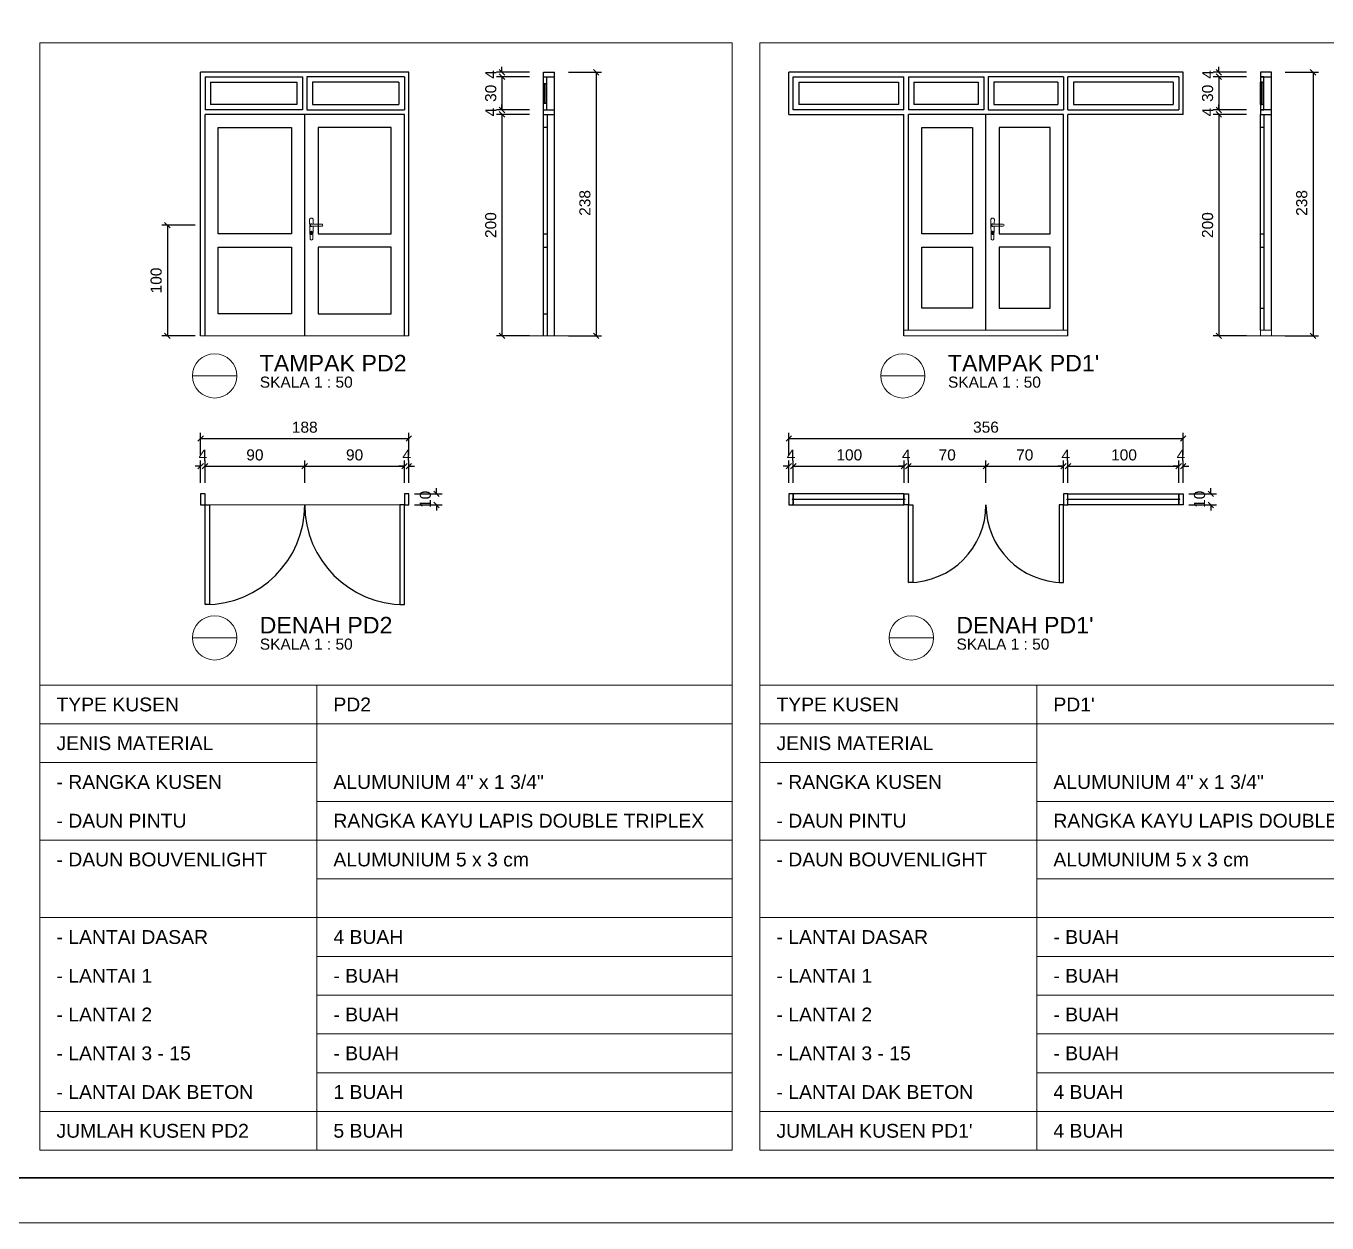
# Model space of a CAD drawing. Header units: millimetres. Extents: x -108 to 351, y -17 to 192.
# Drawn here: x 306.1 to 329.59, y -16.96 to 4.65 of the extents above; entities that cross this region are included whole.
import ezdxf
from ezdxf.enums import TextEntityAlignment as Align

# ---------------------------------------------------------------- set-up
doc = ezdxf.new("R2010")
doc.units = ezdxf.units.MM
doc.layers.get('defpoints').update_dxf_attribs({"color": 1})
for name, color, linetype, lineweight in [('ars', 11, 'Continuous', 0), ('KACA', 151, 'Continuous', 5), ('KOP', 7, 'Continuous', 20), ('KOP GARIS', 1, 'Continuous', 30), ('lan', 7, 'Continuous', 15), ('NOT', 7, 'Continuous', 20), ('tem', 5, 'Continuous', 20), ('u', 6, 'Continuous', 20), ('u @ 1', 6, 'Continuous', 20)]:
    doc.layers.add(name, color=color, linetype=linetype, lineweight=lineweight)
doc.layers.add('Kusen', color=30, linetype='Continuous')
doc.styles.get("Standard").update_dxf_attribs({"font": 'arial.ttf'})
doc.dimstyles.new('SK-50', dxfattribs={"dimscale": 0, "dimtxt": 0.2, "dimasz": 0.1, "dimexe": 0.1, "dimexo": 0, "dimgap": 0.1, "dimtad": 1, "dimdec": 0, "dimlfac": 50, "dimzin": 0, "dimdsep": 46, "dimtxsty": 'Standard', "dimblk": 'OBLIQUE', "dimcen": 0.09, "dimclrd": 256, "dimclre": 256, "dimclrt": 256, "dimadec": 0, "dimazin": 0, "dimtfac": 1, "dimtdec": 0, "dimtofl": 0, "dimtmove": 0, "dimatfit": 3, "dimldrblk": 'OBLIQUE', "dimfxl": 0, "dimtolj": 1, "dimtzin": 0, "dimarcsym": 0})

# ---------------------------------------------------------------- blocks, each defined once
blk = doc.blocks.new('KOPA2-TPAK r')
at = {"layer": 'KOP'}
blk.add_lwpolyline([(0, 0), (59.4, 0), (59.4, 42.135), (0, 42.135)], close=True, dxfattribs=at)
at = {"layer": 'KOP GARIS'}
blk.add_lwpolyline([(0.815, 0.815), (58.585, 0.815), (58.585, 41.32), (0.815, 41.32)], close=True, dxfattribs=at)
at = {"layer": 'KOP'}
for p in [(51.864, 6.612), (51.864, 6.212), (51.864, 5.812)]:
    blk.add_attdef('JUDUL', p, '', height=0.25, dxfattribs=at)
for tag, p in [('SKALA', (51.816, 4.913)), ('SKALA', (51.816, 4.602)), ('SKALA', (51.816, 4.312)), ('AR-00', (57.749, 3.195))]:
    blk.add_attdef(tag, text='', height=0.172, dxfattribs=at).set_placement(p, align=Align.MIDDLE_CENTER)
blk = doc.blocks.new('_Oblique')
at = {"color": 0, "linetype": 'ByBlock', "lineweight": -2}
blk.add_line((-0.5, -0.5), (0.5, 0.5), dxfattribs=at)
blk = doc.blocks.new('*D294')
at = {"layer": 'defpoints', "color": 0, "transparency": 16777216}
for p in [(312.937, -3.296), (311.137, -3.596), (312.937, -3.596)]:
    blk.add_point(p, dxfattribs=at)
at = {"layer": 'u', "lineweight": -2, "transparency": 16777216}
for p, q in [((311.137, -3.596), (311.137, -3.196)), ((312.937, -3.596), (312.937, -3.196)), ((311.137, -3.296), (312.937, -3.296))]:
    blk.add_line(p, q, dxfattribs=at)
at = {"layer": 'u', "lineweight": -2, "transparency": 16777216, "xscale": 0.1, "yscale": 0.1, "zscale": 0.1, "rotation": 180}
blk.add_blockref('_Oblique', (311.137, -3.296), dxfattribs=at)
at = {"layer": 'u', "lineweight": -2, "transparency": 16777216, "xscale": 0.1, "yscale": 0.1, "zscale": 0.1}
blk.add_blockref('_Oblique', (312.937, -3.296), dxfattribs=at)
at = {"layer": 'u', "transparency": 16777216, "insert": (312.037, -3.094), "char_height": 0.2, "attachment_point": 5}
blk.add_mtext('\\A1;90', dxfattribs=at)
blk = doc.blocks.new('*D297')
at = {"layer": 'defpoints', "color": 0, "transparency": 16777216}
for p in [(313.017, -3.296), (312.937, -3.596), (313.017, -3.596)]:
    blk.add_point(p, dxfattribs=at)
at = {"layer": 'u', "lineweight": -2, "transparency": 16777216}
for p, q in [((312.937, -3.596), (312.937, -3.196)), ((313.017, -3.596), (313.017, -3.196)), ((312.937, -3.296), (312.837, -3.296)), ((313.017, -3.296), (313.117, -3.296))]:
    blk.add_line(p, q, dxfattribs=at)
at = {"layer": 'u', "lineweight": -2, "transparency": 16777216, "xscale": 0.1, "yscale": 0.1, "zscale": 0.1}
blk.add_blockref('_Oblique', (312.937, -3.296), dxfattribs=at)
at = {"layer": 'u', "lineweight": -2, "transparency": 16777216, "xscale": 0.1, "yscale": 0.1, "zscale": 0.1, "rotation": 180}
blk.add_blockref('_Oblique', (313.017, -3.296), dxfattribs=at)
at = {"layer": 'u', "transparency": 16777216, "insert": (312.977, -3.096), "char_height": 0.2, "attachment_point": 5}
blk.add_mtext('\\A1;4', dxfattribs=at)
blk = doc.blocks.new('*D295')
at = {"layer": 'defpoints', "color": 0, "transparency": 16777216}
for p in [(313.017, -2.796), (309.257, -3.096), (313.017, -3.096)]:
    blk.add_point(p, dxfattribs=at)
at = {"layer": 'u', "lineweight": -2, "transparency": 16777216}
for p, q in [((309.257, -3.096), (309.257, -2.696)), ((309.257, -2.796), (313.017, -2.796)), ((313.017, -3.096), (313.017, -2.696))]:
    blk.add_line(p, q, dxfattribs=at)
at = {"layer": 'u', "lineweight": -2, "transparency": 16777216, "xscale": 0.1, "yscale": 0.1, "zscale": 0.1, "rotation": 180}
blk.add_blockref('_Oblique', (309.257, -2.796), dxfattribs=at)
at = {"layer": 'u', "lineweight": -2, "transparency": 16777216, "xscale": 0.1, "yscale": 0.1, "zscale": 0.1}
blk.add_blockref('_Oblique', (313.017, -2.796), dxfattribs=at)
at = {"layer": 'u', "transparency": 16777216, "insert": (311.137, -2.594), "char_height": 0.2, "attachment_point": 5}
blk.add_mtext('\\A1;188', dxfattribs=at)
blk = doc.blocks.new('*D296')
at = {"layer": 'defpoints', "color": 0, "transparency": 16777216}
for p in [(313.117, -3.796), (313.117, -3.996), (313.517, -3.996)]:
    blk.add_point(p, dxfattribs=at)
at = {"layer": 'u', "lineweight": -2, "transparency": 16777216}
for p, q in [((313.517, -3.796), (313.517, -3.696)), ((313.117, -3.796), (313.617, -3.796)), ((313.117, -3.996), (313.617, -3.996)), ((313.517, -3.996), (313.517, -4.096))]:
    blk.add_line(p, q, dxfattribs=at)
at = {"layer": 'u', "lineweight": -2, "transparency": 16777216, "xscale": 0.1, "yscale": 0.1, "zscale": 0.1}
for p, rotation in [((313.517, -3.796), 270), ((313.517, -3.996), 90)]:
    blk.add_blockref('_Oblique', p, dxfattribs=dict(at, rotation=rotation))
at = {"layer": 'u', "transparency": 16777216, "insert": (313.315, -3.896), "char_height": 0.2, "attachment_point": 5, "rotation": 90}
blk.add_mtext('\\A1;10', dxfattribs=at)
blk = doc.blocks.new('*D298')
at = {"layer": 'defpoints', "color": 0, "transparency": 16777216}
for p in [(309.337, -3.296), (309.257, -3.596), (309.337, -3.596)]:
    blk.add_point(p, dxfattribs=at)
at = {"layer": 'u', "lineweight": -2, "transparency": 16777216}
for p, q in [((309.257, -3.596), (309.257, -3.196)), ((309.337, -3.596), (309.337, -3.196)), ((309.257, -3.296), (309.157, -3.296)), ((309.337, -3.296), (309.437, -3.296))]:
    blk.add_line(p, q, dxfattribs=at)
at = {"layer": 'u', "lineweight": -2, "transparency": 16777216, "xscale": 0.1, "yscale": 0.1, "zscale": 0.1}
blk.add_blockref('_Oblique', (309.257, -3.296), dxfattribs=at)
at = {"layer": 'u', "lineweight": -2, "transparency": 16777216, "xscale": 0.1, "yscale": 0.1, "zscale": 0.1, "rotation": 180}
blk.add_blockref('_Oblique', (309.337, -3.296), dxfattribs=at)
at = {"layer": 'u', "transparency": 16777216, "insert": (309.297, -3.096), "char_height": 0.2, "attachment_point": 5}
blk.add_mtext('\\A1;4', dxfattribs=at)
blk = doc.blocks.new('Ndtpd')
blk.add_line((0.747, 0), (-0.747, 0))
blk.add_circle((0, 0), 0.747)
at = {"flags": 4}
for tag, height, p in [('NO', 0.5, (0, 0.148)), ('NOLBR', 0.3, (0, -0.398))]:
    blk.add_attdef(tag, text='', height=height, dxfattribs=at).set_placement(p, align=Align.CENTER)
for tag, p, height in [('NDTPD', (1.516, 0.148), 0.5), ('SKALA', (1.523, -0.398), 0.3)]:
    blk.add_attdef(tag, p, '', height=height, dxfattribs=at)
blk = doc.blocks.new('*D299')
at = {"layer": 'defpoints', "color": 0, "transparency": 16777216}
for p in [(311.137, -3.296), (309.337, -3.596), (311.137, -3.596)]:
    blk.add_point(p, dxfattribs=at)
at = {"layer": 'u', "lineweight": -2, "transparency": 16777216}
for p, q in [((309.337, -3.596), (309.337, -3.196)), ((311.137, -3.596), (311.137, -3.196)), ((309.337, -3.296), (311.137, -3.296))]:
    blk.add_line(p, q, dxfattribs=at)
at = {"layer": 'u', "lineweight": -2, "transparency": 16777216, "xscale": 0.1, "yscale": 0.1, "zscale": 0.1, "rotation": 180}
blk.add_blockref('_Oblique', (309.337, -3.296), dxfattribs=at)
at = {"layer": 'u', "lineweight": -2, "transparency": 16777216, "xscale": 0.1, "yscale": 0.1, "zscale": 0.1}
blk.add_blockref('_Oblique', (311.137, -3.296), dxfattribs=at)
at = {"layer": 'u', "transparency": 16777216, "insert": (310.237, -3.094), "char_height": 0.2, "attachment_point": 5}
blk.add_mtext('\\A1;90', dxfattribs=at)
blk = doc.blocks.new('GAGANG PINTU')
at = {"ltscale": 0.2}
for points in [[(1350.01, 1379.82, -1), (1350.01, 1379.836), (1350.106, 1379.836, -1), (1350.106, 1379.82), (1350.01, 1379.82)], [(1350.091, 1379.836), (1350.09, 1379.884), (1350.094, 1379.884, -0.666667), (1350.118, 1379.884), (1350.122, 1379.884), (1350.118, 1379.7), (1350.114, 1379.7, -1), (1350.098, 1379.7), (1350.094, 1379.7), (1350.091, 1379.82)]]:
    blk.add_lwpolyline(points, format="xyb", dxfattribs=at)
at = {"lineweight": 0, "ltscale": 0.2}
blk.add_lwpolyline([(1350.102, 1379.758, -3.732051), (1350.11, 1379.758), (1350.11, 1379.748, -1), (1350.102, 1379.748), (1350.102, 1379.758)], format="xyb", dxfattribs=at)
blk.add_lwpolyline([(1350.105, 1379.768), (1350.107, 1379.768), (1350.107, 1379.76), (1350.105, 1379.76)], close=True, dxfattribs=at)
blk.add_circle((1350.106, 1379.764), 0.0072, dxfattribs=at)
blk.add_arc((1350.106, 1379.828), 0.012, 221.8103, 138.1897, dxfattribs=at)
blk = doc.blocks.new('*D300')
at = {"layer": 'defpoints', "color": 0, "transparency": 16777216}
for p in [(315.198, 3.057), (314.698, -0.943), (315.198, -0.943)]:
    blk.add_point(p, dxfattribs=at)
at = {"layer": 'u', "lineweight": -2, "transparency": 16777216}
for p, q in [((315.198, 3.057), (314.598, 3.057)), ((314.698, 3.057), (314.698, -0.943)), ((315.198, -0.943), (314.598, -0.943))]:
    blk.add_line(p, q, dxfattribs=at)
at = {"layer": 'u', "lineweight": -2, "transparency": 16777216, "xscale": 0.1, "yscale": 0.1, "zscale": 0.1}
for p, rotation in [((314.698, 3.057), 90), ((314.698, -0.943), 270)]:
    blk.add_blockref('_Oblique', p, dxfattribs=dict(at, rotation=rotation))
at = {"layer": 'u', "transparency": 16777216, "insert": (314.496, 1.057), "char_height": 0.2, "attachment_point": 5, "rotation": 90}
blk.add_mtext('\\A1;200', dxfattribs=at)
blk = doc.blocks.new('*D301')
at = {"layer": 'defpoints', "color": 0, "transparency": 16777216}
for p in [(315.198, 3.817), (314.698, 3.737), (315.198, 3.737)]:
    blk.add_point(p, dxfattribs=at)
at = {"layer": 'u', "lineweight": -2, "transparency": 16777216}
for p, q in [((315.198, 3.817), (314.598, 3.817)), ((314.698, 3.817), (314.698, 3.917)), ((315.198, 3.737), (314.598, 3.737)), ((314.698, 3.737), (314.698, 3.637))]:
    blk.add_line(p, q, dxfattribs=at)
at = {"layer": 'u', "lineweight": -2, "transparency": 16777216, "xscale": 0.1, "yscale": 0.1, "zscale": 0.1}
for p, rotation in [((314.698, 3.817), 270), ((314.698, 3.737), 90)]:
    blk.add_blockref('_Oblique', p, dxfattribs=dict(at, rotation=rotation))
at = {"layer": 'u', "transparency": 16777216, "insert": (314.498, 3.777), "char_height": 0.2, "attachment_point": 5, "rotation": 90}
blk.add_mtext('\\A1;4', dxfattribs=at)
blk = doc.blocks.new('*D302')
at = {"layer": 'defpoints', "color": 0, "transparency": 16777216}
for p in [(314.698, 3.057), (315.198, 3.137), (315.198, 3.057)]:
    blk.add_point(p, dxfattribs=at)
at = {"layer": 'u', "lineweight": -2, "transparency": 16777216}
for p, q in [((315.198, 3.137), (314.598, 3.137)), ((315.198, 3.057), (314.598, 3.057)), ((314.698, 3.137), (314.698, 3.237)), ((314.698, 3.057), (314.698, 2.957))]:
    blk.add_line(p, q, dxfattribs=at)
at = {"layer": 'u', "lineweight": -2, "transparency": 16777216, "xscale": 0.1, "yscale": 0.1, "zscale": 0.1}
for p, rotation in [((314.698, 3.137), 270), ((314.698, 3.057), 90)]:
    blk.add_blockref('_Oblique', p, dxfattribs=dict(at, rotation=rotation))
at = {"layer": 'u', "transparency": 16777216, "insert": (314.498, 3.097), "char_height": 0.2, "attachment_point": 5, "rotation": 90}
blk.add_mtext('\\A1;4', dxfattribs=at)
blk = doc.blocks.new('*D303')
at = {"layer": 'defpoints', "color": 0, "transparency": 16777216}
for p in [(315.198, 3.737), (314.698, 3.137), (315.198, 3.137)]:
    blk.add_point(p, dxfattribs=at)
at = {"layer": 'u', "lineweight": -2, "transparency": 16777216}
for p, q in [((315.198, 3.737), (314.598, 3.737)), ((314.698, 3.737), (314.698, 3.137)), ((315.198, 3.137), (314.598, 3.137))]:
    blk.add_line(p, q, dxfattribs=at)
at = {"layer": 'u', "lineweight": -2, "transparency": 16777216, "xscale": 0.1, "yscale": 0.1, "zscale": 0.1}
for p, rotation in [((314.698, 3.737), 90), ((314.698, 3.137), 270)]:
    blk.add_blockref('_Oblique', p, dxfattribs=dict(at, rotation=rotation))
at = {"layer": 'u', "transparency": 16777216, "insert": (314.496, 3.437), "char_height": 0.2, "attachment_point": 5, "rotation": 90}
blk.add_mtext('\\A1;30', dxfattribs=at)
blk = doc.blocks.new('*D304')
at = {"layer": 'defpoints', "color": 0, "transparency": 16777216}
for p in [(315.898, 3.817), (315.898, -0.943), (316.398, -0.943)]:
    blk.add_point(p, dxfattribs=at)
at = {"layer": 'u', "lineweight": -2, "transparency": 16777216}
for p, q in [((315.898, 3.817), (316.498, 3.817)), ((316.398, 3.817), (316.398, -0.943)), ((315.898, -0.943), (316.498, -0.943))]:
    blk.add_line(p, q, dxfattribs=at)
at = {"layer": 'u', "lineweight": -2, "transparency": 16777216, "xscale": 0.1, "yscale": 0.1, "zscale": 0.1}
for p, rotation in [((316.398, 3.817), 90), ((316.398, -0.943), 270)]:
    blk.add_blockref('_Oblique', p, dxfattribs=dict(at, rotation=rotation))
at = {"layer": 'u', "transparency": 16777216, "insert": (316.196, 1.457), "char_height": 0.2, "attachment_point": 5, "rotation": 90}
blk.add_mtext('\\A1;238', dxfattribs=at)
blk = doc.blocks.new('*D305')
at = {"layer": 'defpoints', "color": 0, "transparency": 16777216}
for p in [(309.157, 1.057), (308.657, -0.943), (309.157, -0.943)]:
    blk.add_point(p, dxfattribs=at)
at = {"layer": 'u', "lineweight": -2, "transparency": 16777216}
for p, q in [((309.157, 1.057), (308.557, 1.057)), ((308.657, 1.057), (308.657, -0.943)), ((309.157, -0.943), (308.557, -0.943))]:
    blk.add_line(p, q, dxfattribs=at)
at = {"layer": 'u', "lineweight": -2, "transparency": 16777216, "xscale": 0.1, "yscale": 0.1, "zscale": 0.1}
for p, rotation in [((308.657, 1.057), 90), ((308.657, -0.943), 270)]:
    blk.add_blockref('_Oblique', p, dxfattribs=dict(at, rotation=rotation))
at = {"layer": 'u', "transparency": 16777216, "insert": (308.455, 0.057), "char_height": 0.2, "attachment_point": 5, "rotation": 90}
blk.add_mtext('\\A1;100', dxfattribs=at)
blk = doc.blocks.new('P-70-DOBLE')
at = {"layer": 'Kusen'}
for points in [[(102.301, -17.94), (102.341, -17.94), (102.341, -18.04), (102.301, -18.04)], [(103.781, -17.94), (103.741, -17.94), (103.741, -18.04), (103.781, -18.04)], [(102.341, -18.04), (102.381, -18.04), (102.381, -18.74), (102.341, -18.74)], [(103.741, -18.04), (103.701, -18.04), (103.701, -18.74), (103.741, -18.74)]]:
    blk.add_lwpolyline(points, close=True, dxfattribs=at)
for centre, start, end in [((102.341, -18.04), 270, 360), ((103.741, -18.04), 180, 270)]:
    blk.add_arc(centre, 0.7, start, end, dxfattribs=at)
blk = doc.blocks.new('*D331')
at = {"layer": 'defpoints', "color": 0, "transparency": 16777216}
for p in [(326.997, -3.296), (326.917, -3.596), (326.997, -3.596)]:
    blk.add_point(p, dxfattribs=at)
at = {"layer": 'u', "lineweight": -2, "transparency": 16777216}
for p, q in [((326.917, -3.596), (326.917, -3.196)), ((326.997, -3.596), (326.997, -3.196)), ((326.917, -3.296), (326.817, -3.296)), ((326.997, -3.296), (327.097, -3.296))]:
    blk.add_line(p, q, dxfattribs=at)
at = {"layer": 'u', "lineweight": -2, "transparency": 16777216, "xscale": 0.1, "yscale": 0.1, "zscale": 0.1}
blk.add_blockref('_Oblique', (326.917, -3.296), dxfattribs=at)
at = {"layer": 'u', "lineweight": -2, "transparency": 16777216, "xscale": 0.1, "yscale": 0.1, "zscale": 0.1, "rotation": 180}
blk.add_blockref('_Oblique', (326.997, -3.296), dxfattribs=at)
at = {"layer": 'u', "transparency": 16777216, "insert": (326.957, -3.096), "char_height": 0.2, "attachment_point": 5}
blk.add_mtext('\\A1;4', dxfattribs=at)
blk = doc.blocks.new('*D325')
at = {"layer": 'defpoints', "color": 0, "transparency": 16777216}
for p in [(326.997, -2.796), (319.877, -3.096), (326.997, -3.096)]:
    blk.add_point(p, dxfattribs=at)
at = {"layer": 'u', "lineweight": -2, "transparency": 16777216}
for p, q in [((319.877, -3.096), (319.877, -2.696)), ((319.877, -2.796), (326.997, -2.796)), ((326.997, -3.096), (326.997, -2.696))]:
    blk.add_line(p, q, dxfattribs=at)
at = {"layer": 'u', "lineweight": -2, "transparency": 16777216, "xscale": 0.1, "yscale": 0.1, "zscale": 0.1, "rotation": 180}
blk.add_blockref('_Oblique', (319.877, -2.796), dxfattribs=at)
at = {"layer": 'u', "lineweight": -2, "transparency": 16777216, "xscale": 0.1, "yscale": 0.1, "zscale": 0.1}
blk.add_blockref('_Oblique', (326.997, -2.796), dxfattribs=at)
at = {"layer": 'u', "transparency": 16777216, "insert": (323.437, -2.593), "char_height": 0.2, "attachment_point": 5}
blk.add_mtext('\\A1;356', dxfattribs=at)
blk = doc.blocks.new('*D326')
at = {"layer": 'defpoints', "color": 0, "transparency": 16777216}
for p in [(327.097, -3.796), (327.097, -3.996), (327.497, -3.996)]:
    blk.add_point(p, dxfattribs=at)
at = {"layer": 'u', "lineweight": -2, "transparency": 16777216}
for p, q in [((327.497, -3.796), (327.497, -3.696)), ((327.097, -3.796), (327.597, -3.796)), ((327.097, -3.996), (327.597, -3.996)), ((327.497, -3.996), (327.497, -4.096))]:
    blk.add_line(p, q, dxfattribs=at)
at = {"layer": 'u', "lineweight": -2, "transparency": 16777216, "xscale": 0.1, "yscale": 0.1, "zscale": 0.1}
for p, rotation in [((327.497, -3.796), 270), ((327.497, -3.996), 90)]:
    blk.add_blockref('_Oblique', p, dxfattribs=dict(at, rotation=rotation))
at = {"layer": 'u', "transparency": 16777216, "insert": (327.294, -3.896), "char_height": 0.2, "attachment_point": 5, "rotation": 90}
blk.add_mtext('\\A1;10', dxfattribs=at)
blk = doc.blocks.new('*D332')
at = {"layer": 'defpoints', "color": 0, "transparency": 16777216}
for p in [(319.957, -3.296), (319.877, -3.596), (319.957, -3.596)]:
    blk.add_point(p, dxfattribs=at)
at = {"layer": 'u', "lineweight": -2, "transparency": 16777216}
for p, q in [((319.877, -3.596), (319.877, -3.196)), ((319.957, -3.596), (319.957, -3.196)), ((319.877, -3.296), (319.777, -3.296)), ((319.957, -3.296), (320.057, -3.296))]:
    blk.add_line(p, q, dxfattribs=at)
at = {"layer": 'u', "lineweight": -2, "transparency": 16777216, "xscale": 0.1, "yscale": 0.1, "zscale": 0.1}
blk.add_blockref('_Oblique', (319.877, -3.296), dxfattribs=at)
at = {"layer": 'u', "lineweight": -2, "transparency": 16777216, "xscale": 0.1, "yscale": 0.1, "zscale": 0.1, "rotation": 180}
blk.add_blockref('_Oblique', (319.957, -3.296), dxfattribs=at)
at = {"layer": 'u', "transparency": 16777216, "insert": (319.917, -3.096), "char_height": 0.2, "attachment_point": 5}
blk.add_mtext('\\A1;4', dxfattribs=at)
blk = doc.blocks.new('*D327')
at = {"layer": 'defpoints', "color": 0, "transparency": 16777216}
for p in [(324.837, -3.296), (323.437, -3.596), (324.837, -3.596)]:
    blk.add_point(p, dxfattribs=at)
at = {"layer": 'u', "lineweight": -2, "transparency": 16777216}
for p, q in [((323.437, -3.596), (323.437, -3.196)), ((324.837, -3.596), (324.837, -3.196)), ((323.437, -3.296), (324.837, -3.296))]:
    blk.add_line(p, q, dxfattribs=at)
at = {"layer": 'u', "lineweight": -2, "transparency": 16777216, "xscale": 0.1, "yscale": 0.1, "zscale": 0.1, "rotation": 180}
blk.add_blockref('_Oblique', (323.437, -3.296), dxfattribs=at)
at = {"layer": 'u', "lineweight": -2, "transparency": 16777216, "xscale": 0.1, "yscale": 0.1, "zscale": 0.1}
blk.add_blockref('_Oblique', (324.837, -3.296), dxfattribs=at)
at = {"layer": 'u', "transparency": 16777216, "insert": (324.137, -3.094), "char_height": 0.2, "attachment_point": 5}
blk.add_mtext('\\A1;70', dxfattribs=at)
blk = doc.blocks.new('*D330')
at = {"layer": 'defpoints', "color": 0, "transparency": 16777216}
for p in [(324.917, -3.296), (324.837, -3.596), (324.917, -3.596)]:
    blk.add_point(p, dxfattribs=at)
at = {"layer": 'u', "lineweight": -2, "transparency": 16777216}
for p, q in [((324.837, -3.596), (324.837, -3.196)), ((324.917, -3.596), (324.917, -3.196)), ((324.837, -3.296), (324.737, -3.296)), ((324.917, -3.296), (325.017, -3.296))]:
    blk.add_line(p, q, dxfattribs=at)
at = {"layer": 'u', "lineweight": -2, "transparency": 16777216, "xscale": 0.1, "yscale": 0.1, "zscale": 0.1}
blk.add_blockref('_Oblique', (324.837, -3.296), dxfattribs=at)
at = {"layer": 'u', "lineweight": -2, "transparency": 16777216, "xscale": 0.1, "yscale": 0.1, "zscale": 0.1, "rotation": 180}
blk.add_blockref('_Oblique', (324.917, -3.296), dxfattribs=at)
at = {"layer": 'u', "transparency": 16777216, "insert": (324.877, -3.096), "char_height": 0.2, "attachment_point": 5}
blk.add_mtext('\\A1;4', dxfattribs=at)
blk = doc.blocks.new('*D324')
at = {"layer": 'defpoints', "color": 0, "transparency": 16777216}
for p in [(321.957, -3.296), (319.957, -3.596), (321.957, -3.596)]:
    blk.add_point(p, dxfattribs=at)
at = {"layer": 'u', "lineweight": -2, "transparency": 16777216}
for p, q in [((319.957, -3.596), (319.957, -3.196)), ((321.957, -3.596), (321.957, -3.196)), ((319.957, -3.296), (321.957, -3.296))]:
    blk.add_line(p, q, dxfattribs=at)
at = {"layer": 'u', "lineweight": -2, "transparency": 16777216, "xscale": 0.1, "yscale": 0.1, "zscale": 0.1, "rotation": 180}
blk.add_blockref('_Oblique', (319.957, -3.296), dxfattribs=at)
at = {"layer": 'u', "lineweight": -2, "transparency": 16777216, "xscale": 0.1, "yscale": 0.1, "zscale": 0.1}
blk.add_blockref('_Oblique', (321.957, -3.296), dxfattribs=at)
at = {"layer": 'u', "transparency": 16777216, "insert": (320.969, -3.094), "char_height": 0.2, "attachment_point": 5}
blk.add_mtext('\\A1;100', dxfattribs=at)
blk = doc.blocks.new('*D328')
at = {"layer": 'defpoints', "color": 0, "transparency": 16777216}
for p in [(322.037, -3.296), (321.957, -3.596), (322.037, -3.596)]:
    blk.add_point(p, dxfattribs=at)
at = {"layer": 'u', "lineweight": -2, "transparency": 16777216}
for p, q in [((321.957, -3.596), (321.957, -3.196)), ((322.037, -3.596), (322.037, -3.196)), ((321.957, -3.296), (321.857, -3.296)), ((322.037, -3.296), (322.137, -3.296))]:
    blk.add_line(p, q, dxfattribs=at)
at = {"layer": 'u', "lineweight": -2, "transparency": 16777216, "xscale": 0.1, "yscale": 0.1, "zscale": 0.1}
blk.add_blockref('_Oblique', (321.957, -3.296), dxfattribs=at)
at = {"layer": 'u', "lineweight": -2, "transparency": 16777216, "xscale": 0.1, "yscale": 0.1, "zscale": 0.1, "rotation": 180}
blk.add_blockref('_Oblique', (322.037, -3.296), dxfattribs=at)
at = {"layer": 'u', "transparency": 16777216, "insert": (321.997, -3.096), "char_height": 0.2, "attachment_point": 5}
blk.add_mtext('\\A1;4', dxfattribs=at)
blk = doc.blocks.new('*D322')
at = {"layer": 'defpoints', "color": 0, "transparency": 16777216}
for p in [(323.437, -3.296), (322.037, -3.596), (323.437, -3.596)]:
    blk.add_point(p, dxfattribs=at)
at = {"layer": 'u', "lineweight": -2, "transparency": 16777216}
for p, q in [((322.037, -3.596), (322.037, -3.196)), ((323.437, -3.596), (323.437, -3.196)), ((322.037, -3.296), (323.437, -3.296))]:
    blk.add_line(p, q, dxfattribs=at)
at = {"layer": 'u', "lineweight": -2, "transparency": 16777216, "xscale": 0.1, "yscale": 0.1, "zscale": 0.1, "rotation": 180}
blk.add_blockref('_Oblique', (322.037, -3.296), dxfattribs=at)
at = {"layer": 'u', "lineweight": -2, "transparency": 16777216, "xscale": 0.1, "yscale": 0.1, "zscale": 0.1}
blk.add_blockref('_Oblique', (323.437, -3.296), dxfattribs=at)
at = {"layer": 'u', "transparency": 16777216, "insert": (322.737, -3.094), "char_height": 0.2, "attachment_point": 5}
blk.add_mtext('\\A1;70', dxfattribs=at)
blk = doc.blocks.new('*D323')
at = {"layer": 'defpoints', "color": 0, "transparency": 16777216}
for p in [(326.917, -3.296), (324.917, -3.596), (326.917, -3.596)]:
    blk.add_point(p, dxfattribs=at)
at = {"layer": 'u', "lineweight": -2, "transparency": 16777216}
for p, q in [((324.917, -3.596), (324.917, -3.196)), ((326.917, -3.596), (326.917, -3.196)), ((324.917, -3.296), (326.917, -3.296))]:
    blk.add_line(p, q, dxfattribs=at)
at = {"layer": 'u', "lineweight": -2, "transparency": 16777216, "xscale": 0.1, "yscale": 0.1, "zscale": 0.1, "rotation": 180}
blk.add_blockref('_Oblique', (324.917, -3.296), dxfattribs=at)
at = {"layer": 'u', "lineweight": -2, "transparency": 16777216, "xscale": 0.1, "yscale": 0.1, "zscale": 0.1}
blk.add_blockref('_Oblique', (326.917, -3.296), dxfattribs=at)
at = {"layer": 'u', "transparency": 16777216, "insert": (325.929, -3.094), "char_height": 0.2, "attachment_point": 5}
blk.add_mtext('\\A1;100', dxfattribs=at)
blk = doc.blocks.new('*D335')
at = {"layer": 'defpoints', "color": 0, "transparency": 16777216}
for p in [(328.142, 3.057), (327.642, -0.943), (328.142, -0.943)]:
    blk.add_point(p, dxfattribs=at)
at = {"layer": 'u', "lineweight": -2, "transparency": 16777216}
for p, q in [((328.142, 3.057), (327.542, 3.057)), ((327.642, 3.057), (327.642, -0.943)), ((328.142, -0.943), (327.542, -0.943))]:
    blk.add_line(p, q, dxfattribs=at)
at = {"layer": 'u', "lineweight": -2, "transparency": 16777216, "xscale": 0.1, "yscale": 0.1, "zscale": 0.1}
for p, rotation in [((327.642, 3.057), 90), ((327.642, -0.943), 270)]:
    blk.add_blockref('_Oblique', p, dxfattribs=dict(at, rotation=rotation))
at = {"layer": 'u', "transparency": 16777216, "insert": (327.439, 1.057), "char_height": 0.2, "attachment_point": 5, "rotation": 90}
blk.add_mtext('\\A1;200', dxfattribs=at)
blk = doc.blocks.new('*D336')
at = {"layer": 'defpoints', "color": 0, "transparency": 16777216}
for p in [(328.142, 3.817), (327.642, 3.737), (328.142, 3.737)]:
    blk.add_point(p, dxfattribs=at)
at = {"layer": 'u', "lineweight": -2, "transparency": 16777216}
for p, q in [((328.142, 3.817), (327.542, 3.817)), ((327.642, 3.817), (327.642, 3.917)), ((328.142, 3.737), (327.542, 3.737)), ((327.642, 3.737), (327.642, 3.637))]:
    blk.add_line(p, q, dxfattribs=at)
at = {"layer": 'u', "lineweight": -2, "transparency": 16777216, "xscale": 0.1, "yscale": 0.1, "zscale": 0.1}
for p, rotation in [((327.642, 3.817), 270), ((327.642, 3.737), 90)]:
    blk.add_blockref('_Oblique', p, dxfattribs=dict(at, rotation=rotation))
at = {"layer": 'u', "transparency": 16777216, "insert": (327.442, 3.777), "char_height": 0.2, "attachment_point": 5, "rotation": 90}
blk.add_mtext('\\A1;4', dxfattribs=at)
blk = doc.blocks.new('*D337')
at = {"layer": 'defpoints', "color": 0, "transparency": 16777216}
for p in [(327.642, 3.057), (328.142, 3.137), (328.142, 3.057)]:
    blk.add_point(p, dxfattribs=at)
at = {"layer": 'u', "lineweight": -2, "transparency": 16777216}
for p, q in [((328.142, 3.137), (327.542, 3.137)), ((328.142, 3.057), (327.542, 3.057)), ((327.642, 3.137), (327.642, 3.237)), ((327.642, 3.057), (327.642, 2.957))]:
    blk.add_line(p, q, dxfattribs=at)
at = {"layer": 'u', "lineweight": -2, "transparency": 16777216, "xscale": 0.1, "yscale": 0.1, "zscale": 0.1}
for p, rotation in [((327.642, 3.137), 270), ((327.642, 3.057), 90)]:
    blk.add_blockref('_Oblique', p, dxfattribs=dict(at, rotation=rotation))
at = {"layer": 'u', "transparency": 16777216, "insert": (327.442, 3.097), "char_height": 0.2, "attachment_point": 5, "rotation": 90}
blk.add_mtext('\\A1;4', dxfattribs=at)
blk = doc.blocks.new('*D333')
at = {"layer": 'defpoints', "color": 0, "transparency": 16777216}
for p in [(328.142, 3.737), (327.642, 3.137), (328.142, 3.137)]:
    blk.add_point(p, dxfattribs=at)
at = {"layer": 'u', "lineweight": -2, "transparency": 16777216}
for p, q in [((328.142, 3.737), (327.542, 3.737)), ((327.642, 3.737), (327.642, 3.137)), ((328.142, 3.137), (327.542, 3.137))]:
    blk.add_line(p, q, dxfattribs=at)
at = {"layer": 'u', "lineweight": -2, "transparency": 16777216, "xscale": 0.1, "yscale": 0.1, "zscale": 0.1}
for p, rotation in [((327.642, 3.737), 90), ((327.642, 3.137), 270)]:
    blk.add_blockref('_Oblique', p, dxfattribs=dict(at, rotation=rotation))
at = {"layer": 'u', "transparency": 16777216, "insert": (327.439, 3.437), "char_height": 0.2, "attachment_point": 5, "rotation": 90}
blk.add_mtext('\\A1;30', dxfattribs=at)
blk = doc.blocks.new('*D334')
at = {"layer": 'defpoints', "color": 0, "transparency": 16777216}
for p in [(328.842, 3.817), (328.842, -0.943), (329.342, -0.943)]:
    blk.add_point(p, dxfattribs=at)
at = {"layer": 'u', "lineweight": -2, "transparency": 16777216}
for p, q in [((328.842, 3.817), (329.442, 3.817)), ((329.342, 3.817), (329.342, -0.943)), ((328.842, -0.943), (329.442, -0.943))]:
    blk.add_line(p, q, dxfattribs=at)
at = {"layer": 'u', "lineweight": -2, "transparency": 16777216, "xscale": 0.1, "yscale": 0.1, "zscale": 0.1}
for p, rotation in [((329.342, 3.817), 90), ((329.342, -0.943), 270)]:
    blk.add_blockref('_Oblique', p, dxfattribs=dict(at, rotation=rotation))
at = {"layer": 'u', "transparency": 16777216, "insert": (329.139, 1.457), "char_height": 0.2, "attachment_point": 5, "rotation": 90}
blk.add_mtext('\\A1;238', dxfattribs=at)

msp = doc.modelspace()

# ---------------------------------------------------------------- linework, layer by layer
at = {"layer": 'ars'}
msp.add_lwpolyline([(315.47845, 3.25707), (315.47845, 3.61707), (315.46845, 3.61707), (315.46845, 3.25707)], dxfattribs=at)
msp.add_lwpolyline([(328.41156, 3.22707), (328.42156, 3.22707), (328.42156, 3.64707), (328.41156, 3.64707)], close=True, dxfattribs=at)
at = {"layer": 'KACA'}
for points in [[(319.93653, -3.90065), (321.97653, -3.90065), (321.97653, -3.89065), (319.93653, -3.89065)], [(324.89653, -3.90065), (326.93653, -3.90065), (326.93653, -3.89065), (324.89653, -3.89065)]]:
    msp.add_lwpolyline(points, close=True, dxfattribs=at)
at = {"layer": 'Kusen'}
for p, q in [((313.01662, 3.81707), (309.25662, 3.81707)), ((309.25662, -0.94293), (309.25662, 3.81707)), ((313.01662, -0.94293), (313.01662, 3.81707)), ((315.44845, -0.94293), (315.44845, 3.81707)), ((315.44845, 3.81707), (315.64846, 3.81707)), ((315.64846, -0.94293), (315.64846, 3.81707)), ((326.99653, 3.81707), (319.87653, 3.81707)), ((319.87653, 3.05707), (319.87653, 3.81707)), ((326.99653, 3.05707), (326.99653, 3.81707)), ((309.33662, 3.73707), (311.09662, 3.73707)), ((309.33662, 3.73707), (309.33662, 3.13707)), ((309.43662, 3.63707), (310.99662, 3.63707)), ((309.43662, 3.63707), (309.43662, 3.23707)), ((310.99662, 3.63707), (310.99662, 3.23707)), ((311.09662, 3.73707), (311.09662, 3.13707)), ((312.93662, 3.73707), (311.17662, 3.73707)), ((311.17662, 3.73707), (311.17662, 3.13707)), ((312.83662, 3.63707), (311.27662, 3.63707)), ((311.27662, 3.63707), (311.27662, 3.23707)), ((312.83662, 3.63707), (312.83662, 3.23707)), ((312.93662, 3.73707), (312.93662, 3.13707)), ((315.44845, 3.73707), (315.64846, 3.73707)), ((315.44845, 3.61707), (315.50845, 3.61707)), ((315.50845, 3.13707), (315.50845, 3.73707)), ((319.95653, 3.13707), (319.95653, 3.73707)), ((319.95653, 3.73707), (321.95653, 3.73707)), ((320.05653, 3.63707), (321.85653, 3.63707)), ((320.05653, 3.63707), (320.05653, 3.23707)), ((321.85653, 3.63707), (321.85653, 3.23707)), ((321.95653, 3.13707), (321.95653, 3.73707)), ((322.03653, 3.73707), (323.39653, 3.73707)), ((322.03653, 3.73707), (322.03653, 3.13707)), ((322.13653, 3.63707), (323.29653, 3.63707)), ((322.13653, 3.63707), (322.13653, 3.23707)), ((323.29653, 3.63707), (323.29653, 3.23707)), ((323.39653, 3.73707), (323.39653, 3.13707)), ((324.83653, 3.73707), (323.47653, 3.73707)), ((323.47653, 3.73707), (323.47653, 3.13707)), ((324.73653, 3.63707), (323.57653, 3.63707)), ((323.57653, 3.63707), (323.57653, 3.23707)), ((324.73653, 3.63707), (324.73653, 3.23707)), ((324.83653, 3.73707), (324.83653, 3.13707)), ((324.91653, 3.13707), (324.91653, 3.73707)), ((326.91653, 3.73707), (324.91653, 3.73707)), ((326.81653, 3.63707), (325.01653, 3.63707)), ((325.01653, 3.63707), (325.01653, 3.23707)), ((326.81653, 3.63707), (326.81653, 3.23707)), ((326.91653, 3.73707), (326.91653, 3.13707)), ((328.39156, 3.23707), (328.39156, 3.63707)), ((328.45156, 3.23707), (328.45156, 3.63707)), ((328.59155, -0.84293), (328.59155, 3.73707)), ((311.09662, 3.13707), (309.33662, 3.13707)), ((312.93662, 3.05707), (309.33662, 3.05707)), ((309.33662, -0.94293), (309.33662, 3.05707)), ((310.99662, 3.23707), (309.43662, 3.23707)), ((311.13662, -0.94293), (311.13662, 3.05707)), ((311.17662, 3.13707), (312.93662, 3.13707)), ((311.27662, 3.23707), (312.83662, 3.23707)), ((312.93662, -0.94293), (312.93662, 3.05707)), ((315.44845, 3.25707), (315.50845, 3.25707)), ((315.44845, 3.13707), (315.64846, 3.13707)), ((315.44845, 3.05707), (315.64846, 3.05707)), ((315.51845, -0.94293), (315.51845, 3.05707)), ((319.87653, 3.05707), (321.95653, 3.05707)), ((321.95653, 3.13707), (319.95653, 3.13707)), ((321.85653, 3.23707), (320.05653, 3.23707)), ((321.95653, -0.94293), (321.95653, 3.05707)), ((323.39653, 3.13707), (322.03653, 3.13707)), ((324.83653, 3.05707), (322.03653, 3.05707)), ((322.03653, -0.84293), (322.03653, 3.05707)), ((323.29653, 3.23707), (322.13653, 3.23707)), ((323.43653, -0.84293), (323.43653, 3.05707)), ((323.47653, 3.13707), (324.83653, 3.13707)), ((323.57653, 3.23707), (324.73653, 3.23707)), ((324.83653, -0.84293), (324.83653, 3.05707)), ((324.91653, 3.13707), (326.91653, 3.13707)), ((324.91653, -0.94293), (324.91653, 3.05707)), ((326.99653, 3.05707), (324.91653, 3.05707)), ((325.01653, 3.23707), (326.81653, 3.23707)), ((328.39155, -0.84293), (328.39155, 3.05707)), ((328.46155, -0.84293), (328.46155, 3.05707)), ((315.51845, 2.81707), (315.44845, 2.81707)), ((328.46155, 2.81707), (328.39155, 2.81707)), ((315.44845, 0.89707), (315.51845, 0.89707)), ((328.39155, 0.89707), (328.46155, 0.89707)), ((315.44845, 0.65707), (315.51845, 0.65707)), ((328.39155, 0.65707), (328.46155, 0.65707)), ((328.39155, -0.44293), (328.46155, -0.44293)), ((315.44845, -0.54293), (315.51845, -0.54293))]:
    msp.add_line(p, q, dxfattribs=at)
for points in [[(328.39155, 3.73707), (328.59155, 3.73707), (328.59155, 3.81707), (328.39155, 3.81707)], [(328.39155, 3.05707), (328.59155, 3.05707), (328.59155, 3.13707), (328.39155, 3.13707)], [(310.89662, 2.81707), (310.89662, 0.89707), (309.57662, 0.89707), (309.57662, 2.81707)], [(311.37662, 2.81707), (311.37662, 0.89707), (312.69662, 0.89707), (312.69662, 2.81707)], [(323.19653, 2.81707), (323.19653, 0.89707), (322.27653, 0.89707), (322.27653, 2.81707)], [(323.67653, 2.81707), (323.67653, 0.89707), (324.59653, 0.89707), (324.59653, 2.81707)], [(310.89662, 0.65707), (310.89662, -0.54293), (309.57662, -0.54293), (309.57662, 0.65707)], [(311.37662, 0.65707), (311.37662, -0.54293), (312.69662, -0.54293), (312.69662, 0.65707)], [(323.19653, 0.65707), (323.19653, -0.44293), (322.27653, -0.44293), (322.27653, 0.65707)], [(323.67653, 0.65707), (323.67653, -0.44293), (324.59653, -0.44293), (324.59653, 0.65707)], [(309.33662, -3.79565), (309.25662, -3.79565), (309.25662, -3.99565), (309.33662, -3.99565)], [(313.01662, -3.79565), (312.93662, -3.79565), (312.93662, -3.99565), (313.01662, -3.99565)], [(319.87653, -3.99565), (319.95653, -3.99565), (319.95653, -3.79565), (319.87653, -3.79565)], [(321.95653, -3.79565), (319.95653, -3.79565), (319.95653, -3.99565), (321.95653, -3.99565)], [(324.91653, -3.79565), (326.91653, -3.79565), (326.91653, -3.99565), (324.91653, -3.99565)], [(326.99653, -3.99565), (326.91653, -3.99565), (326.91653, -3.79565), (326.99653, -3.79565)], [(309.33662, -3.99565), (309.41662, -3.99565), (309.41662, -5.79565), (309.33662, -5.79565)], [(312.93662, -3.99565), (312.85662, -3.99565), (312.85662, -5.79565), (312.93662, -5.79565)]]:
    msp.add_lwpolyline(points, close=True, dxfattribs=at)
for points in [[(328.42156, 3.63707), (328.45156, 3.63707), (328.45156, 3.73707), (328.39156, 3.73707), (328.39156, 3.63707), (328.41156, 3.63707)], [(328.41156, 3.23707), (328.39155, 3.23707), (328.39155, 3.13707), (328.45156, 3.13707), (328.45156, 3.23707), (328.42156, 3.23707)]]:
    msp.add_lwpolyline(points, dxfattribs=at)
for centre, start, end in [((309.33662, -3.99565), 269.999998, 359.999998), ((312.93662, -3.99565), 179.999998, 269.999998)]:
    msp.add_arc(centre, 1.8, start, end, dxfattribs=at)
at = {"layer": 'lan'}
for p, q in [((306.35435, -15.64995), (306.35435, 4.35005)), ((318.85435, 4.35005), (306.35435, 4.35005)), ((318.85435, -15.64995), (318.85435, 4.35005)), ((319.35435, -15.64995), (319.35435, 4.35005)), ((331.85435, 4.35005), (319.35435, 4.35005)), ((324.91653, -0.84293), (321.95653, -0.84293)), ((309.25662, -0.94293), (313.01662, -0.94293)), ((321.95653, -0.94293), (324.91653, -0.94293)), ((309.41662, -3.99565), (312.85662, -3.99565)), ((318.85435, -7.24995), (306.35435, -7.24995)), ((311.35435, -15.64995), (311.35435, -7.24995)), ((331.85435, -7.24995), (319.35435, -7.24995)), ((324.35435, -15.64995), (324.35435, -7.24995)), ((318.85435, -7.94995), (306.35435, -7.94995)), ((331.85435, -7.94995), (319.35435, -7.94995)), ((311.35435, -8.64995), (306.35435, -8.64995)), ((324.35435, -8.64995), (319.35435, -8.64995)), ((318.85435, -9.34995), (311.35435, -9.34995)), ((331.85435, -9.34995), (324.35435, -9.34995)), ((318.85435, -10.04995), (306.35435, -10.04995)), ((331.85435, -10.04995), (319.35435, -10.04995)), ((318.85435, -10.74995), (311.35435, -10.74995)), ((331.85435, -10.74995), (324.35435, -10.74995)), ((318.85435, -11.44995), (306.35435, -11.44995)), ((331.85435, -11.44995), (319.35435, -11.44995)), ((318.85435, -12.14995), (311.35435, -12.14995)), ((331.85435, -12.14995), (324.35435, -12.14995)), ((318.85435, -12.84995), (311.35435, -12.84995)), ((331.85435, -12.84995), (324.35435, -12.84995)), ((318.85435, -13.54995), (311.35435, -13.54995)), ((331.85435, -13.54995), (324.35435, -13.54995)), ((318.85435, -14.24995), (311.35435, -14.24995)), ((331.85435, -14.24995), (324.35435, -14.24995)), ((318.85435, -14.94995), (306.35435, -14.94995)), ((331.85435, -14.94995), (319.35435, -14.94995)), ((318.85435, -15.64995), (306.35435, -15.64995)), ((331.85435, -15.64995), (319.35435, -15.64995))]:
    msp.add_line(p, q, dxfattribs=at)
at = {"layer": 'lan', "linetype": 'ByBlock'}
for p, q in [((316.26665, -0.94293), (314.81469, -0.94293)), ((329.20975, -0.94293), (327.75779, -0.94293))]:
    msp.add_line(p, q, dxfattribs=at)
at = {"layer": 'tem'}
for p, q in [((328.39155, -0.94293), (328.39155, -0.84293)), ((328.59155, -0.84293), (328.39155, -0.84293)), ((328.59155, -0.94293), (328.59155, -0.84293))]:
    msp.add_line(p, q, dxfattribs=at)

# ---------------------------------------------------------------- block references
at = {"layer": 'ars', "extrusion": (0, 0, -1), "xscale": 2, "yscale": 2, "zscale": -2, "rotation": 359.9999927123874}
for p in [(-3011.46911, -2758.59955), (-3023.76902, -2758.59955)]:
    msp.add_blockref('GAGANG PINTU', p, dxfattribs=at)
at = {"layer": 'KOP'}
msp.add_blockref('KOPA2-TPAK r', (292.03958, -16.96472), dxfattribs=at)
at = {"layer": 'lan', "color": 2, "xscale": 2, "yscale": 2, "zscale": 2}
msp.add_blockref('P-70-DOBLE', (117.35498, 32.08417), dxfattribs=at)
at = {"layer": 'NOT'}
ref = msp.add_blockref('Ndtpd', (309.51002, -1.66554), dxfattribs=dict(at, xscale=0.5354752342704153, yscale=0.5354752342704153, zscale=0.5354752342704153))
ref.add_attrib('NDTPD', 'TAMPAK PD2', (310.32181, -1.58652), dxfattribs={"layer": '0', "height": 0.3, "flags": 4})
ref.add_attrib('SKALA', 'SKALA 1 : 50', (310.32567, -1.87885), dxfattribs={"layer": '0', "height": 0.2, "flags": 4})
ref = msp.add_blockref('Ndtpd', (321.93581, -1.66554), dxfattribs=dict(at, xscale=0.5354752342704153, yscale=0.5354752342704153, zscale=0.5354752342704153))
ref.add_attrib('NDTPD', "TAMPAK PD1'", (322.7476, -1.58652), dxfattribs={"layer": '0', "height": 0.3, "flags": 4})
ref.add_attrib('SKALA', 'SKALA 1 : 50', (322.75146, -1.87885), dxfattribs={"layer": '0', "height": 0.2, "flags": 4})
ref = msp.add_blockref('Ndtpd', (309.51002, -6.39715), dxfattribs=dict(at, xscale=0.5354752342704153, yscale=0.5354752342704153, zscale=0.5354752342704153))
ref.add_attrib('NDTPD', 'DENAH PD2', (310.32181, -6.31813), dxfattribs={"layer": '0', "height": 0.3, "flags": 4})
ref.add_attrib('SKALA', 'SKALA 1 : 50', (310.32567, -6.61046), dxfattribs={"layer": '0', "height": 0.2, "flags": 4})
ref = msp.add_blockref('Ndtpd', (322.08903, -6.39715), dxfattribs=dict(at, xscale=0.5354752342704153, yscale=0.5354752342704153, zscale=0.5354752342704153))
ref.add_attrib('NDTPD', "DENAH PD1'", (322.90082, -6.31813), dxfattribs={"layer": '0', "height": 0.3, "flags": 4})
ref.add_attrib('SKALA', 'SKALA 1 : 50', (322.90468, -6.61046), dxfattribs={"layer": '0', "height": 0.2, "flags": 4})

# ---------------------------------------------------------------- texts
for s, p in [('TYPE KUSEN', (306.65435, -7.72495)), ('PD2', (311.65435, -7.72495)), ('TYPE KUSEN', (319.65435, -7.72495)), ("PD1'", (324.65435, -7.72495)), ('JENIS MATERIAL', (306.65435, -8.42495)), ('JENIS MATERIAL', (319.65435, -8.42495)), ('- RANGKA KUSEN', (306.65435, -9.12495)), ('ALUMUNIUM 4" x 1 3/4"', (311.65435, -9.12495)), ('- RANGKA KUSEN', (319.65435, -9.12495)), ('ALUMUNIUM 4" x 1 3/4"', (324.65435, -9.12495)), ('- DAUN PINTU', (306.65435, -9.82495)), ('RANGKA KAYU LAPIS DOUBLE TRIPLEX', (311.65435, -9.82495)), ('- DAUN PINTU', (319.65435, -9.82495)), ('RANGKA KAYU LAPIS DOUBLE TRIPLEX', (324.65435, -9.82495)), ('- DAUN BOUVENLIGHT', (306.65435, -10.52495)), ('ALUMUNIUM 5 x 3 cm', (311.65435, -10.52495)), ('- DAUN BOUVENLIGHT', (319.65435, -10.52495)), ('ALUMUNIUM 5 x 3 cm', (324.65435, -10.52495)), ('- LANTAI DASAR', (306.65435, -11.92495)), ('4 BUAH', (311.65435, -11.92495)), ('- LANTAI DASAR', (319.65435, -11.92495)), ('- BUAH', (324.65435, -11.92495)), ('- LANTAI 1', (306.65435, -12.62495)), ('- BUAH', (311.65435, -12.62495)), ('- LANTAI 1', (319.65435, -12.62495)), ('- BUAH', (324.65435, -12.62495)), ('- LANTAI 2', (306.65435, -13.32495)), ('- BUAH', (311.65435, -13.32495)), ('- LANTAI 2', (319.65435, -13.32495)), ('- BUAH', (324.65435, -13.32495)), ('- LANTAI 3 - 15', (306.65435, -14.02495)), ('- BUAH', (311.65435, -14.02495)), ('- LANTAI 3 - 15', (319.65435, -14.02495)), ('- BUAH', (324.65435, -14.02495)), ('- LANTAI DAK BETON', (306.65435, -14.72495)), ('1 BUAH', (311.65435, -14.72495)), ('- LANTAI DAK BETON', (319.65435, -14.72495)), ('4 BUAH', (324.65435, -14.72495)), ('JUMLAH KUSEN PD2', (306.65435, -15.42495)), ('5 BUAH', (311.65435, -15.42495)), ("JUMLAH KUSEN PD1'", (319.65435, -15.42495)), ('4 BUAH', (324.65435, -15.42495))]:
    msp.add_text(s, height=0.25, dxfattribs=at).set_placement(p)

# ---------------------------------------------------------------- dimensions: what is measured, and where the dimension line sits
at = {"layer": 'u'}
for base, p1, p2, picture, middle in [((313.01662, -2.79565), (309.25662, -3.09565), (313.01662, -3.09565), '*D295', (311.13662, -2.79565)), ((326.99653, -2.79565), (319.87653, -3.09565), (326.99653, -3.09565), '*D325', (323.43653, -2.79565)), ((311.13662, -3.29565), (309.33662, -3.59565), (311.13662, -3.59565), '*D299', (310.23662, -3.29565)), ((312.93662, -3.29565), (311.13662, -3.59565), (312.93662, -3.59565), '*D294', (312.03662, -3.29565)), ((321.95653, -3.29565), (319.95653, -3.59565), (321.95653, -3.59565), '*D324', (320.96903, -3.29565)), ((323.43653, -3.29565), (322.03653, -3.59565), (323.43653, -3.59565), '*D322', (322.73653, -3.29565)), ((324.83653, -3.29565), (323.43653, -3.59565), (324.83653, -3.59565), '*D327', (324.13653, -3.29565)), ((326.91653, -3.29565), (324.91653, -3.59565), (326.91653, -3.59565), '*D323', (325.92903, -3.29565))]:
    dim = msp.add_linear_dim(base=base, p1=p1, p2=p2, dimstyle='SK-50', override={"dimscale": 1, "dimtxt": 0.2}, dxfattribs=at)
    dim.commit()
    dim.dimension.update_dxf_attribs({"geometry": picture, "text_midpoint": middle, "dimtype": 160})
for base, p1, p2, picture, middle in [((313.51662, -3.99565), (313.11662, -3.79565), (313.11662, -3.99565), '*D296', (313.51662, -3.89565)), ((327.49653, -3.99565), (327.09653, -3.79565), (327.09653, -3.99565), '*D326', (327.49653, -3.89565))]:
    dim = msp.add_linear_dim(base=base, p1=p1, p2=p2, angle=270, dimstyle='SK-50', override={"dimscale": 1, "dimtxt": 0.2}, dxfattribs=at)
    dim.commit()
    dim.dimension.update_dxf_attribs({"geometry": picture, "text_midpoint": middle, "dimtype": 160})
at = {"layer": 'u @ 1'}
for base, p1, p2, picture, middle in [((314.69845, 3.13707), (315.19845, 3.73707), (315.19845, 3.13707), '*D303', (314.69845, 3.43707)), ((314.69845, 3.73707), (315.19845, 3.81707), (315.19845, 3.73707), '*D301', (314.69845, 3.77707)), ((316.39846, -0.94293), (315.89846, 3.81707), (315.89846, -0.94293), '*D304', (316.39846, 1.45707)), ((327.64155, 3.13707), (328.14155, 3.73707), (328.14155, 3.13707), '*D333', (327.64155, 3.43707)), ((327.64155, 3.73707), (328.14155, 3.81707), (328.14155, 3.73707), '*D336', (327.64155, 3.77707)), ((329.34155, -0.94293), (328.84155, 3.81707), (328.84155, -0.94293), '*D334', (329.34155, 1.45707)), ((314.69845, -0.94293), (315.19845, 3.05707), (315.19845, -0.94293), '*D300', (314.69845, 1.05707)), ((314.69845, 3.05707), (315.19845, 3.13707), (315.19845, 3.05707), '*D302', (314.69845, 3.09707)), ((327.64155, -0.94293), (328.14155, 3.05707), (328.14155, -0.94293), '*D335', (327.64155, 1.05707)), ((327.64155, 3.05707), (328.14155, 3.13707), (328.14155, 3.05707), '*D337', (327.64155, 3.09707)), ((308.65662, -0.94293), (309.15662, 1.05707), (309.15662, -0.94293), '*D305', (308.65662, 0.05707))]:
    dim = msp.add_linear_dim(base=base, p1=p1, p2=p2, angle=270, dimstyle='SK-50', override={"dimscale": 1, "dimtxt": 0.2, "dimtix": 0, "dimtofl": 0, "dimtmove": 0, "dimatfit": 3}, dxfattribs=at)
    dim.commit()
    dim.dimension.update_dxf_attribs({"geometry": picture, "text_midpoint": middle, "dimtype": 128})
for base, p1, p2, picture, middle in [((309.33662, -3.29565), (309.25662, -3.59565), (309.33662, -3.59565), '*D298', (309.29662, -3.29565)), ((313.01662, -3.29565), (312.93662, -3.59565), (313.01662, -3.59565), '*D297', (312.97662, -3.29565)), ((319.95653, -3.29565), (319.87653, -3.59565), (319.95653, -3.59565), '*D332', (319.91653, -3.29565)), ((322.03653, -3.29565), (321.95653, -3.59565), (322.03653, -3.59565), '*D328', (321.99653, -3.29565)), ((324.91653, -3.29565), (324.83653, -3.59565), (324.91653, -3.59565), '*D330', (324.87653, -3.29565)), ((326.99653, -3.29565), (326.91653, -3.59565), (326.99653, -3.59565), '*D331', (326.95653, -3.29565))]:
    dim = msp.add_linear_dim(base=base, p1=p1, p2=p2, dimstyle='SK-50', override={"dimscale": 1, "dimtxt": 0.2, "dimtix": 0, "dimtofl": 0, "dimtmove": 0, "dimatfit": 3}, dxfattribs=at)
    dim.commit()
    dim.dimension.update_dxf_attribs({"geometry": picture, "text_midpoint": middle, "dimtype": 128})

doc.saveas('drawing.dxf')
